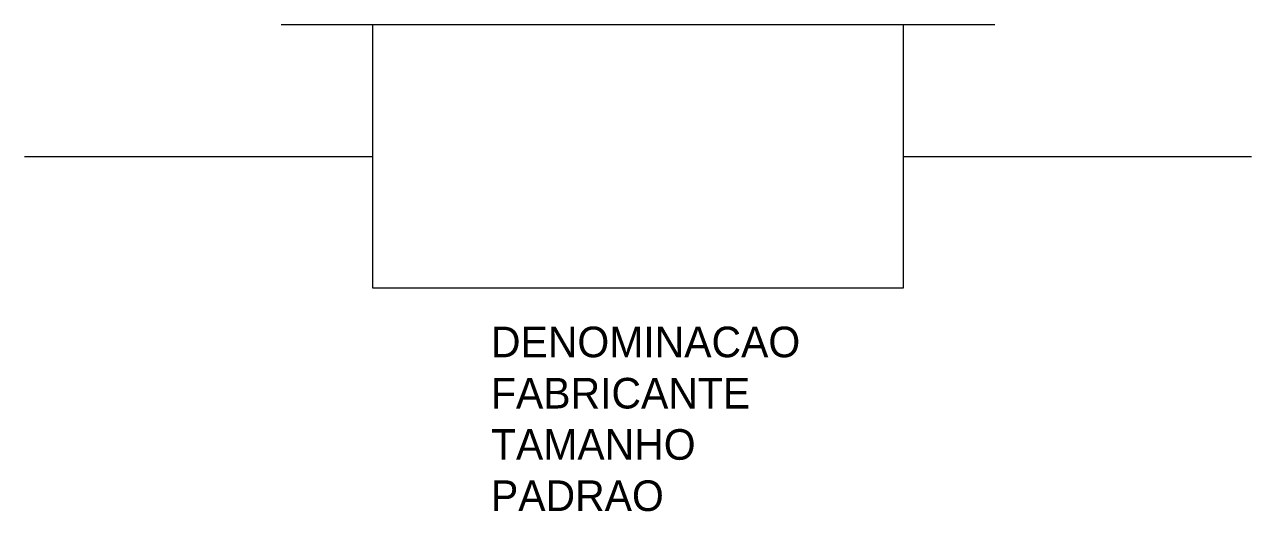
# Model space of a CAD drawing. Extents: x 98 to 298, y 89 to 168.
import ezdxf

# ---------------------------------------------------------------- set-up
doc = ezdxf.new("R2010")
doc.units = 0
doc.layers.add('TUPY', color=3, linetype='CONTINUOUS')

msp = doc.modelspace()

# ---------------------------------------------------------------- linework, layer by layer
at = {"layer": 'TUPY', "color": 0}
for p, q in [((139.46, 168.09), (256.06, 168.09)), ((154.46, 125.01), (154.46, 168.09)), ((241.06, 168.09), (241.06, 125.01)), ((97.54, 146.55), (154.46, 146.55)), ((241.06, 146.55), (297.98, 146.55)), ((241.06, 125.01), (154.46, 125.01))]:
    msp.add_line(p, q, dxfattribs=at)

# ---------------------------------------------------------------- texts
at = {"layer": 'TUPY', "color": 0, "flags": 1}
for tag, p, s in [('DENOMINACAO', (173.74, 113.75), 'CAIXA DE LIMPEZA'), ('FABRICANTE', (173.74, 105.38), ''), ('TAMANHO', (173.74, 97.01), ''), ('PADRAO', (173.74, 88.64), '')]:
    msp.add_attdef(tag, p, s, height=5, dxfattribs=at)

doc.saveas('drawing.dxf')
